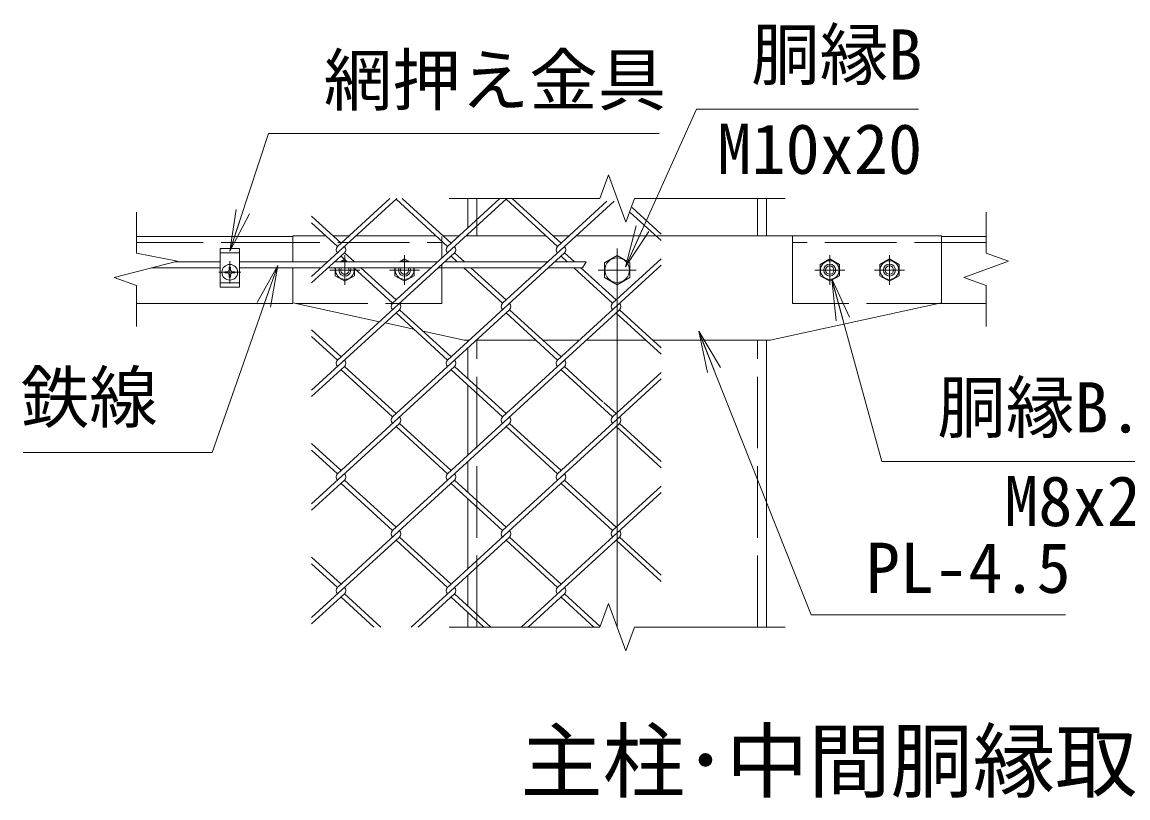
# Model space of a CAD drawing. Units: millimetres, scale not verified. Extents: x -14700 to 14700, y -10395 to 10395.
# Drawn here: x 7751 to 11457, y 206 to 2807 of the extents above; entities that cross this region are included whole.
import ezdxf
from ezdxf.enums import TextEntityAlignment as Align

# ---------------------------------------------------------------- set-up
doc = ezdxf.new("R2010")
doc.units = ezdxf.units.MM
doc.header["$LTSCALE"] = 40
doc.linetypes.add('DASHED', pattern=[7.5, 6, -1.5])
doc.linetypes.add('USER1', pattern=[50.8, 31.75, -6.35, 6.35, -6.35])
for name, color, linetype, lineweight in [('0-0_D-BMK', 2, 'USER1', 13), ('0-2_D-STR-DIM', 7, 'Continuous', 13), ('0-4_D-STR1', 1, 'Continuous', 18), ('0-5_D-STR3', 3, 'Continuous', 13), ('0-6_0', 7, 'Continuous', 18), ('0-8_D-STR2', 7, 'Continuous', 13), ('0-9_D-TTL-TXT', 7, 'Continuous', 13), ('0-A_D-STR-TXT', 7, 'Continuous', 13)]:
    doc.layers.add(name, color=color, linetype=linetype, lineweight=lineweight)
doc.styles.add('ＭＳ ゴシック', font='')
doc.styles.get('ＭＳ ゴシック').set_extended_font_data('MS Gothic')

# ---------------------------------------------------------------- blocks, each defined once
blk = doc.blocks.new('_Open')
at = {"layer": '0-6_0'}
blk.add_line((-40, 6.67), (0, 0), dxfattribs=at)
blk.add_lwpolyline([(-40, -6.67), (0, 0), (-40, 0)], dxfattribs=at)

msp = doc.modelspace()

# ---------------------------------------------------------------- linework, layer by layer
at = {"layer": '0-0_D-BMK'}
for p, q in [((9744.92, 778.34), (9744.92, 2215.84)), ((8446.74, 2005.54), (8446.74, 1931.14)), ((8446.74, 2005.54), (8446.74, 1931.14)), ((8832.42, 1925.84), (8832.42, 2025.84)), ((9032.42, 1925.84), (9032.42, 2025.84)), ((10457.42, 1925.84), (10457.42, 2025.84)), ((10657.42, 1925.84), (10657.42, 2025.84)), ((8409.54, 1968.34), (8483.94, 1968.34)), ((8782.42, 1975.84), (8882.42, 1975.84)), ((8982.42, 1975.84), (9082.42, 1975.84)), ((9808.67, 1975.84), (9681.17, 1975.84)), ((10507.42, 1975.84), (10407.42, 1975.84)), ((10707.42, 1975.84), (10607.42, 1975.84))]:
    msp.add_line(p, q, dxfattribs=at)
at = {"layer": '0-2_D-STR-DIM'}
for p, q in [((9716.06, 2295.13), (9687.2, 2215.84)), ((9773.78, 2136.56), (9716.06, 2295.13)), ((9182.42, 2215.84), (9687.2, 2215.84)), ((9802.63, 2215.84), (9773.78, 2136.56)), ((9802.63, 2215.84), (10307.42, 2215.84)), ((8133.51, 2169.59), (8133.51, 2032.85)), ((10981.33, 2169.59), (10981.33, 2032.85)), ((8270.89, 2005.6), (8058.63, 1951.09)), ((8133.51, 2032.85), (8270.89, 2005.6)), ((9640.56, 2003.34), (9629.01, 1983.34)), ((11056.21, 2005.6), (10906.45, 1951.09)), ((10981.33, 2032.85), (11056.21, 2005.6)), ((8058.63, 1951.09), (8133.51, 1923.83)), ((10906.45, 1951.09), (10981.33, 1923.83)), ((8133.51, 1923.83), (8133.51, 1787.09)), ((10981.33, 1923.83), (10981.33, 1787.09)), ((9716.06, 857.63), (9687.2, 778.34)), ((9773.78, 699.06), (9716.06, 857.63)), ((9182.42, 778.34), (9687.2, 778.34)), ((9802.63, 778.34), (9773.78, 699.06)), ((9802.63, 778.34), (10307.42, 778.34))]:
    msp.add_line(p, q, dxfattribs=at)
at = {"layer": '0-4_D-STR1'}
for p, q in [((9244.92, 2117.67), (9244.92, 2215.84)), ((10244.92, 2090.84), (10244.92, 2215.84)), ((8657.42, 2088.34), (8133.51, 2088.34)), ((9244.92, 2090.84), (9244.92, 2096.51)), ((10981.33, 2088.34), (10832.42, 2088.34)), ((8657.42, 1863.34), (8133.51, 1863.34)), ((10981.33, 1863.34), (10820.92, 1863.34)), ((9244.92, 1737.01), (9244.92, 1740.84)), ((9244.92, 1611.13), (9244.92, 1715.31)), ((10244.92, 778.34), (10244.92, 1740.84)), ((9244.92, 1355.81), (9244.92, 1589.43)), ((9244.92, 1229.94), (9244.92, 1334.11)), ((9244.92, 974.62), (9244.92, 1208.23)), ((9244.92, 848.74), (9244.92, 952.91)), ((9244.92, 778.34), (9244.92, 827.04))]:
    msp.add_line(p, q, dxfattribs=at)
at = {"layer": '0-4_D-STR1', "linetype": 'DASHED'}
for p, q in [((9274.92, 2090.84), (9274.92, 2215.84)), ((10214.92, 2090.84), (10214.92, 2215.84)), ((9157.42, 2016.33), (9157.42, 2088.34)), ((10332.42, 1863.34), (10332.42, 2088.34)), ((8657.42, 2068.34), (8133.51, 2068.34)), ((8508.51, 2068.34), (9157.42, 2068.34)), ((10981.33, 2068.34), (10332.42, 2068.34)), ((9157.42, 1863.34), (9157.42, 1994.63)), ((8668.92, 1863.34), (9157.42, 1863.34)), ((10820.92, 1863.34), (10332.42, 1863.34)), ((9274.92, 778.34), (9274.92, 1740.84)), ((10214.92, 778.34), (10214.92, 1740.84))]:
    msp.add_line(p, q, dxfattribs=at)
at = {"layer": '0-5_D-STR3'}
for p, q in [((8657.42, 2090.84), (8768.77, 2090.84)), ((8657.42, 2090.84), (8657.42, 2003.34)), ((8792.46, 2090.84), (8847.01, 2090.84)), ((8870.1, 2090.84), (9137.41, 2090.84)), ((9161.09, 2090.84), (9215.65, 2090.84)), ((9238.74, 2090.84), (9506.05, 2090.84)), ((9529.73, 2090.84), (9583.69, 2090.84)), ((8414.24, 2048.34), (8414.24, 1918.34)), ((8479.24, 2048.34), (8414.24, 2048.34)), ((8479.24, 2048.34), (8479.24, 1918.34)), ((8414.24, 2003.34), (8262.11, 2003.34)), ((8774.61, 2003.34), (8479.24, 2003.34)), ((9143.25, 2003.34), (8798.29, 2003.34)), ((8815.05, 2003.34), (8830.71, 2012.39)), ((9015.05, 2003.34), (9032.42, 2013.37)), ((9032.42, 2013.37), (9049.79, 2003.34)), ((9511.89, 2003.34), (9166.93, 2003.34)), ((9640.56, 2003.34), (9535.57, 2003.34)), ((9702.42, 2000.38), (9744.92, 2024.92)), ((10457.42, 2013.37), (10424.92, 1994.61)), ((10489.92, 1994.61), (10457.42, 2013.37)), ((10657.42, 2013.37), (10624.92, 1994.61)), ((10689.92, 1994.61), (10657.42, 2013.37)), ((8414.24, 1983.34), (8184.23, 1983.34)), ((8437.59, 1970.31), (8429.99, 1970.17)), ((8429.99, 1970.17), (8429.99, 1966.51)), ((8437.59, 1966.38), (8429.99, 1966.51)), ((8442.23, 1972.67), (8437.59, 1970.31)), ((8442.23, 1964.02), (8437.59, 1966.38)), ((8442.32, 1972.76), (8444.77, 1977.37)), ((8444.91, 1985.09), (8444.77, 1977.37)), ((8444.78, 1985.09), (8448.57, 1985.09)), ((8448.57, 1985.09), (8448.7, 1977.37)), ((8451.15, 1972.76), (8448.7, 1977.37)), ((8451.24, 1972.67), (8455.88, 1970.31)), ((8451.24, 1964.02), (8455.88, 1966.38)), ((8455.88, 1970.31), (8463.49, 1970.17)), ((8455.88, 1966.38), (8463.49, 1966.51)), ((8463.49, 1970.17), (8463.49, 1966.51)), ((8752.78, 1983.34), (8479.24, 1983.34)), ((8657.42, 1983.34), (8657.42, 1865.84)), ((9121.42, 1983.34), (8776.47, 1983.34)), ((8799.92, 1957.08), (8799.92, 1983.34)), ((8864.92, 1981.04), (8864.92, 1957.08)), ((8999.92, 1957.08), (8999.92, 1983.34)), ((9064.92, 1983.34), (9064.92, 1957.08)), ((9490.06, 1983.34), (9145.1, 1983.34)), ((9629.01, 1983.34), (9513.74, 1983.34)), ((9702.42, 1951.31), (9702.42, 2000.38)), ((10424.92, 1994.61), (10424.92, 1957.08)), ((10489.92, 1957.08), (10489.92, 1994.61)), ((10624.92, 1994.61), (10624.92, 1957.08)), ((10689.92, 1957.08), (10689.92, 1994.61)), ((8442.32, 1963.93), (8444.77, 1959.32)), ((8444.91, 1951.59), (8444.77, 1959.32)), ((8444.91, 1951.59), (8448.57, 1951.59)), ((8448.57, 1951.59), (8448.7, 1959.32)), ((8451.15, 1963.93), (8448.7, 1959.32)), ((8832.42, 1938.32), (8799.92, 1957.08)), ((8864.92, 1957.08), (8832.42, 1938.32)), ((9032.42, 1938.32), (8999.92, 1957.08)), ((9064.92, 1957.08), (9032.42, 1938.32)), ((9744.92, 1926.77), (9702.42, 1951.31)), ((9787.42, 1951.31), (9744.92, 1926.77)), ((10424.92, 1957.08), (10457.42, 1938.32)), ((10457.42, 1938.32), (10489.92, 1957.08)), ((10624.92, 1957.08), (10657.42, 1938.32)), ((10657.42, 1938.32), (10689.92, 1957.08)), ((8479.24, 1918.34), (8414.24, 1918.34)), ((8947.95, 1802.68), (8657.42, 1865.84)), ((9063.23, 1777.62), (8967.09, 1798.52)), ((9232.42, 1740.84), (9094.27, 1770.87)), ((9232.42, 1740.84), (9249.1, 1740.84)), ((9272.78, 1740.84), (9472, 1740.84)), ((9495.69, 1740.84), (9617.74, 1740.84)), ((9641.42, 1740.84), (9840.64, 1740.84))]:
    msp.add_line(p, q, dxfattribs=at)
at = {"layer": '0-5_D-STR3', "linetype": 'DASHED'}
for p, q in [((8479.24, 2033.34), (8414.24, 2033.34)), ((8479.24, 1933.34), (8414.24, 1933.34))]:
    msp.add_line(p, q, dxfattribs=at)
at = {"layer": '0-5_D-STR3'}
for points in [[(9607.38, 2090.84), (10832.42, 2090.84), (10832.42, 1865.84)], [(9744.92, 2024.92), (9787.42, 2000.38), (9787.42, 1951.31)], [(9864.33, 1740.84), (10257.42, 1740.84), (10832.42, 1865.84)]]:
    msp.add_lwpolyline(points, dxfattribs=at)
for centre, radius in [((9744.92, 1975.84), 41.25), ((10457.42, 1975.84), 31.25), ((10657.42, 1975.84), 31.25), ((8446.74, 1968.34), 26.25), ((10457.42, 1975.84), 20), ((10457.42, 1975.84), 14), ((10657.42, 1975.84), 20), ((10657.42, 1975.84), 14)]:
    msp.add_circle(centre, radius, dxfattribs=at)
for centre, radius, start, end in [((8832.42, 1975.84), 31.25, 81.88836, 118.35764), ((9032.42, 1975.84), 31.25, 61.64236, 118.35764), ((8832.42, 1975.84), 31.25, 166.11346, 13.11164), ((8832.42, 1975.84), 20, 157.97569, 22.02431), ((8832.42, 1975.84), 14, 147.60763, 32.39237), ((9032.42, 1975.84), 31.25, 166.11346, 13.88654), ((9032.42, 1975.84), 20, 157.97569, 22.02431), ((9032.42, 1975.84), 14, 147.60763, 32.39237)]:
    msp.add_arc(centre, radius, start, end, dxfattribs=at)
at = {"layer": '0-8_D-STR2'}
for p, q in [((9006.51, 2215.84), (8721.01, 1954.23)), ((8983.42, 2215.84), (8807.89, 2055)), ((9375.15, 2215.84), (8991.91, 1864.67)), ((9176.23, 2055.27), (9003.75, 2213.32)), ((9188.07, 2066.12), (9024.68, 2215.84)), ((9352.06, 2215.84), (9176.53, 2055)), ((9734.3, 2207.15), (9360.55, 1864.67)), ((9544.87, 2055.27), (9372.39, 2213.32)), ((9556.71, 2066.12), (9393.32, 2215.84)), ((9710.61, 2207.15), (9544.87, 2055.27)), ((8819.44, 2066.12), (8721.01, 2156.31)), ((9892.06, 2074.92), (9788.91, 2169.44)), ((9892.06, 2096.62), (9794.84, 2185.72)), ((8807.59, 2055.27), (8721.01, 2134.61)), ((8831.28, 2033.57), (8721.01, 1932.53)), ((9199.92, 2033.57), (8807.59, 1674.07)), ((8840.58, 2003.34), (8819.44, 2022.72)), ((8864.26, 2003.34), (8831.28, 2033.57)), ((9568.55, 2033.57), (9176.23, 1674.07)), ((9209.22, 2003.34), (9188.07, 2022.72)), ((9232.9, 2003.34), (9199.92, 2033.57)), ((9577.86, 2003.34), (9556.71, 2022.72)), ((9601.54, 2003.34), (9568.55, 2033.57)), ((9892.06, 2013.92), (9729.19, 1864.67)), ((8991.91, 1864.67), (8862.41, 1983.34)), ((9003.75, 1875.52), (8886.09, 1983.34)), ((9360.55, 1864.67), (9231.04, 1983.34)), ((9372.39, 1875.52), (9254.73, 1983.34)), ((9892.06, 1992.22), (9544.87, 1674.07)), ((9729.19, 1864.67), (9599.68, 1983.34)), ((9741.03, 1875.52), (9623.37, 1983.34)), ((9015.6, 1842.97), (8721.01, 1573.03)), ((9384.24, 1842.97), (8991.91, 1483.47)), ((9176.23, 1674.07), (9003.75, 1832.12)), ((9188.07, 1684.92), (9015.6, 1842.97)), ((9752.87, 1842.97), (9360.55, 1483.47)), ((9544.87, 1674.07), (9372.39, 1832.12)), ((9556.71, 1684.92), (9384.24, 1842.97)), ((9892.06, 1693.72), (9742.06, 1831.17)), ((9892.06, 1715.43), (9752.87, 1842.97)), ((8819.44, 1684.92), (8721.01, 1775.11)), ((8807.59, 1674.07), (8721.01, 1753.41)), ((8831.28, 1652.37), (8721.01, 1551.33)), ((9199.92, 1652.37), (8807.59, 1292.87)), ((8991.91, 1483.47), (8819.44, 1641.52)), ((9003.75, 1494.32), (8831.28, 1652.37)), ((9568.55, 1652.37), (9176.23, 1292.87)), ((9360.55, 1483.47), (9188.07, 1641.52)), ((9372.39, 1494.32), (9199.92, 1652.37)), ((9729.19, 1483.47), (9556.71, 1641.52)), ((9697.42, 1534.29), (9568.55, 1652.37)), ((9892.06, 1632.72), (9729.19, 1483.47)), ((9892.06, 1611.02), (9544.87, 1292.87)), ((9741.03, 1494.32), (9699.76, 1532.15)), ((9015.6, 1461.77), (8721.01, 1191.83)), ((9384.24, 1461.77), (8991.91, 1102.28)), ((9176.23, 1292.87), (9003.75, 1450.92)), ((9188.07, 1303.73), (9015.6, 1461.77)), ((9752.87, 1461.77), (9360.55, 1102.28)), ((9544.87, 1292.87), (9372.39, 1450.92)), ((9556.71, 1303.73), (9384.24, 1461.77)), ((9892.06, 1312.53), (9741.03, 1450.92)), ((9892.06, 1334.23), (9752.87, 1461.77)), ((8819.44, 1303.73), (8721.01, 1393.92)), ((8807.59, 1292.87), (8721.01, 1372.21)), ((8831.28, 1271.17), (8721.01, 1170.13)), ((9199.92, 1271.17), (8809.63, 913.54)), ((8991.91, 1102.28), (8819.44, 1260.32)), ((9003.75, 1113.13), (8831.28, 1271.17)), ((9568.55, 1271.17), (9178.27, 913.54)), ((9360.55, 1102.28), (9188.07, 1260.32)), ((9372.39, 1113.13), (9199.92, 1271.17)), ((9729.19, 1102.28), (9556.71, 1260.32)), ((9741.03, 1113.13), (9568.55, 1271.17)), ((9892.06, 1229.82), (9544.87, 911.68)), ((9892.06, 1251.52), (9729.19, 1102.28)), ((9015.6, 1080.57), (8721.01, 810.64)), ((9188.07, 922.53), (9015.6, 1080.57)), ((9384.24, 1080.57), (9054.41, 778.34)), ((9556.71, 922.53), (9384.24, 1080.57)), ((9752.87, 1080.57), (9423.05, 778.34)), ((9892.06, 953.03), (9752.87, 1080.57)), ((9176.23, 911.68), (9003.75, 1069.72)), ((9544.87, 911.68), (9372.39, 1069.72)), ((9892.06, 931.33), (9741.03, 1069.72)), ((8819.44, 922.53), (8721.01, 1012.72)), ((8807.59, 911.68), (8721.01, 991.02)), ((8831.28, 889.98), (8721.01, 788.93)), ((8953.1, 778.34), (8831.28, 889.98)), ((9199.92, 889.98), (9078.09, 778.34)), ((9321.74, 778.34), (9199.92, 889.98)), ((9568.55, 889.98), (9446.73, 778.34)), ((9688, 780.53), (9568.55, 889.98)), ((8929.42, 778.34), (8819.44, 879.12)), ((9298.06, 778.34), (9188.07, 879.12)), ((9666.7, 778.34), (9556.71, 879.12))]:
    msp.add_line(p, q, dxfattribs=at)
for centre, start, end in [((8819.7, 2044.12), 137.5, 222.5), ((8819.7, 2044.12), 317.5, 42.5), ((9188.34, 2044.12), 137.5, 222.5), ((9188.34, 2044.12), 317.5, 42.5), ((9556.98, 2044.12), 137.5, 222.5), ((9556.98, 2044.12), 317.5, 42.5), ((9003.75, 1853.82), 137.5, 222.5), ((9003.75, 1853.82), 317.5, 42.5), ((9372.39, 1853.82), 137.5, 222.5), ((9372.39, 1853.82), 317.5, 42.5), ((9741.03, 1853.82), 137.5, 222.5), ((9741.03, 1853.82), 317.5, 42.5), ((8819.41, 1663.19), 137.5, 222.5), ((8819.41, 1663.19), 317.5, 42.5), ((9188.04, 1663.19), 137.5, 222.5), ((9188.04, 1663.19), 317.5, 42.5), ((9556.68, 1663.19), 137.5, 222.5), ((9556.68, 1663.19), 317.5, 42.5), ((9003.75, 1472.62), 137.5, 222.5), ((9003.75, 1472.62), 317.5, 42.5), ((9372.39, 1472.62), 137.5, 222.5), ((9372.39, 1472.62), 317.5, 42.5), ((9741.03, 1472.62), 137.5, 222.5), ((9741.03, 1472.62), 317.5, 42.5), ((8819.41, 1282), 137.5, 222.5), ((8819.41, 1282), 317.5, 42.5), ((9188.04, 1282), 137.5, 222.5), ((9188.04, 1282), 317.5, 42.5), ((9557.01, 1281.75), 137.5, 222.5), ((9557.01, 1281.75), 317.5, 42.5), ((9004.05, 1091.15), 137.5, 222.5), ((9004.05, 1091.15), 317.5, 42.5), ((9372.69, 1091.15), 137.5, 222.5), ((9372.69, 1091.15), 317.5, 42.5), ((9741.33, 1091.15), 137.5, 222.5), ((9741.33, 1091.15), 317.5, 42.5), ((8819.41, 900.8), 137.5, 222.5), ((8819.41, 900.8), 317.5, 42.5), ((9188.04, 900.8), 137.5, 222.5), ((9188.04, 900.8), 317.5, 42.5), ((9557.01, 900.55), 137.5, 222.5), ((9557.01, 900.55), 317.5, 42.5)]:
    msp.add_arc(centre, 16.06, start, end, dxfattribs=at)
at = {"layer": '0-A_D-STR-TXT'}
for points in [[(10754.58, 2515.24), (10010.49, 2515.24), (9773.43, 1988.76)], [(9885.17, 2433.77), (8576.1, 2433.77), (8447.36, 2040.82)], [(7754.09, 1364.45), (8387.14, 1364.45), (8606.65, 1989.4)], [(11602.37, 1334.09), (10631.76, 1334.09), (10464.54, 1944.65)], [(11247, 819.25), (10394.52, 819.25), (10018.84, 1768.91)]]:
    msp.add_lwpolyline(points, dxfattribs=at)

# ---------------------------------------------------------------- block references
at = {"layer": '0-A_D-STR-TXT', "xscale": 3.5, "yscale": 3.5}
for p, rotation in [((8446.74, 2038.92), 251.85967), ((9772.61, 1986.94), 245.75952), ((8607.31, 1991.29), 70.64684), ((10464.02, 1946.58), 105.31583), ((10018.1, 1770.77), 111.58371)]:
    msp.add_blockref('_Open', p, dxfattribs=dict(at, rotation=rotation))

# ---------------------------------------------------------------- texts
at = {"layer": '0-9_D-TTL-TXT', "style": 'ＭＳ ゴシック'}
msp.add_text('主柱･中間胴縁取付詳細', height=202.1, dxfattribs=at).set_placement((9420.77, 167.67), align=Align.BOTTOM_LEFT)
at = {"layer": '0-A_D-STR-TXT', "style": 'ＭＳ ゴシック'}
for s, p in [('胴縁B', (10194.05, 2564.17)), ('網押え金具', (8761.44, 2478.71)), ('M10x20', (10080.34, 2247.82)), ('鉄線', (7746.09, 1414.72)), ('胴縁B.N', (10817.98, 1380.81)), ('M8x20', (11041.85, 1066.67)), ('PL-4.5', (10578.09, 842.86))]:
    msp.add_text(s, height=168.3, dxfattribs=at).set_placement(p, align=Align.BOTTOM_LEFT)

doc.saveas('drawing.dxf')
